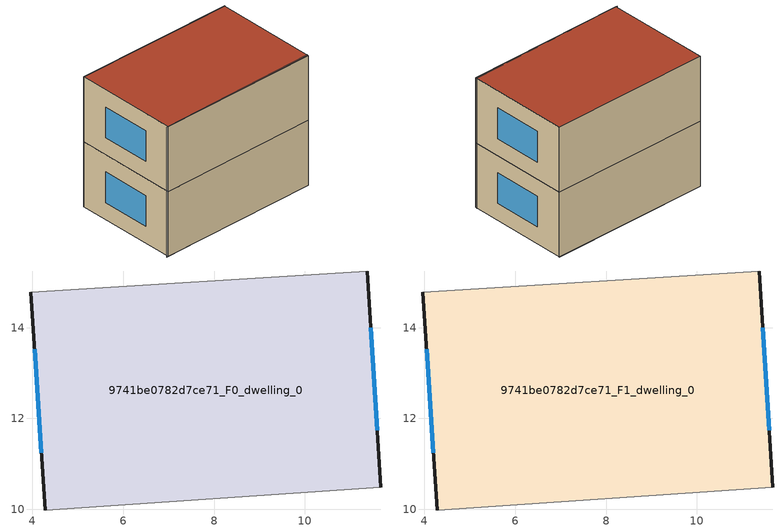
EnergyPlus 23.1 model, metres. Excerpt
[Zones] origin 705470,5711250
9741be0782d7ce71_F0_dwelling_0
 floor ground (EU_floor_Construction): 11.37,15.25 11.67,10.48 4.28,9.98 3.96,14.78 z0
 wall outside (EU_wall_Construction): 11.67,10.48 11.37,15.25 / 3.96,14.78 4.28,9.98 z0:3
 wall adiabatic (EU_wall_Construction): 11.37,15.25 3.96,14.78 / 4.28,9.98 11.67,10.48 z0:3
 window (EU_Window_Construction): 11.59,11.74 11.45,14 / 4.05,13.52 4.19,11.24 z0.79:2.21
9741be0782d7ce71_F1_dwelling_0
 floor to 9741be0782d7ce71_F0_dwelling_0 (EU_floor_Construction): 11.37,15.25 11.67,10.48 4.28,9.98 3.96,14.78 z3
 wall outside (EU_wall_Construction): 11.67,10.48 11.37,15.25 / 3.96,14.78 4.28,9.98 z3:6
 wall adiabatic (EU_wall_Construction): 11.37,15.25 3.96,14.78 / 4.28,9.98 11.67,10.48 z3:6
 window (EU_Window_Construction): 11.59,11.74 11.45,14 / 4.05,13.52 4.19,11.24 z3.79:5.21
 roof outside (EU_roof_Construction): 11.67,10.48 11.37,15.25 3.96,14.78 4.28,9.98 z6
shading: 4.22,9.98 11.67,10.54 / 11.37,15.25 3.96,14.78 z0:6
[Building]
EU S2 Campaign: North Axis=0; Terrain=City; Solar Distribution=FullExterior
[Site:Location]
London: Latitude=51.5; Longitude=-0.5; Time Zone=0; Elevation=25
[SizingPeriod:WeatherFileDays]
AnnualSizingPeriod: Begin Month=1; Begin Day of Month=1; End Month=12; End Day of Month=31; Day of Week for Start Day=Monday; Use Weather File Daylight Saving Period=No; Use Weather File Rain and Snow Indicators=No
[MATERIAL]
EU_InternalMass_Material: Roughness=MediumRough; Thickness=0.1; Conductivity=1; Density=1800; Specific Heat=900; Thermal Absorptance=0.9; Solar Absorptance=0.7; Visible Absorptance=0.7
[MATERIAL:NOMASS] Roughness=MediumRough; Thermal Absorptance=0.9; Solar Absorptance=0.7; Visible Absorptance=0.7
Name | Thermal Resistance
EU_wall_NoMass | 0.555556
EU_roof_NoMass | 0.510204
EU_floor_NoMass | 1.68919
[WINDOWMATERIAL:SIMPLEGLAZINGSYSTEM]
EU_Window_SimpleGlazing: UFactor=3.96; Solar Heat Gain Coefficient=0.85; Visible Transmittance=0.85
[CONSTRUCTION]
EU_wall_Construction: EU_wall_NoMass
EU_roof_Construction: EU_roof_NoMass
EU_floor_Construction: EU_floor_NoMass
EU_Window_Construction: EU_Window_SimpleGlazing
EU_InternalMass_Construction: EU_InternalMass_Material
[ZONE] Type=1; Multiplier=1; Ceiling Height=autocalculate; Floor Area=autocalculate; Part of Total Floor Area=Yes
Name | Volume
9741be0782d7ce71_F0_dwelling_0 | 106.607
9741be0782d7ce71_F1_dwelling_0 | 106.606
[INTERNALMASS] Construction=EU_InternalMass_Construction; Surface Area=35.5353
Name | Zone or ZoneList
9741be0782d7ce71_F0_dwelling_0_EU_InternalMass | 9741be0782d7ce71_F0_dwelling_0
9741be0782d7ce71_F1_dwelling_0_EU_InternalMass | 9741be0782d7ce71_F1_dwelling_0
[OTHEREQUIPMENT] Fuel Type=Electricity; Design Level Calculation Method=Watts/Area; Power per Zone Floor Area=1; Fraction Latent=0; Fraction Radiant=0; Fraction Lost=0; Carbon Dioxide Generation Rate=0; EndUse Subcategory=EU_Step8_InternalGains
Name | Zone or ZoneList or Space or SpaceList | Schedule
EU_Step8_InternalGain_9741be0782d7ce71_F0_dwelling_0_f000 | 9741be0782d7ce71_F0_dwelling_0 | EU_Step8_GainSchedule_9741be0782d7ce71_F0_dwelling_0_f000
EU_Step8_InternalGain_9741be0782d7ce71_F1_dwelling_0_f000 | 9741be0782d7ce71_F1_dwelling_0 | EU_Step8_GainSchedule_9741be0782d7ce71_F1_dwelling_0_f000
[ZONEVENTILATION:DESIGNFLOWRATE] Schedule=EU_AlwaysOn; Design Flow Rate Calculation Method=AirChanges/Hour; Air Changes per Hour=0.48; Ventilation Type=Natural; Fan Pressure Rise=0; Fan Total Efficiency=1; Constant Term Coefficient=1; Temperature Term Coefficient=0; Velocity Term Coefficient=0; Velocity Squared Term Coefficient=0; Minimum Indoor Temperature=-100; Maximum Indoor Temperature=100; Delta Temperature=-100; Minimum Outdoor Temperature=-100; Maximum Outdoor Temperature=100; Maximum Wind Speed=40
Name | Zone or ZoneList or Space or SpaceList
EU_ConstantAir_9741be0782d7ce71_F0_dwelling_0 | 9741be0782d7ce71_F0_dwelling_0
EU_ConstantAir_9741be0782d7ce71_F1_dwelling_0 | 9741be0782d7ce71_F1_dwelling_0
[HVACTEMPLATE:THERMOSTAT] Constant Heating Setpoint=20; Constant Cooling Setpoint=50
EU_HeatOnly_9741be0782d7ce71_F0_dwelling_0; EU_HeatOnly_9741be0782d7ce71_F1_dwelling_0
[HVACTEMPLATE:ZONE:IDEALLOADSAIRSYSTEM] System Availability Schedule=EU_AlwaysOn; Maximum Heating Supply Air Temperature=50; Minimum Cooling Supply Air Temperature=13; Maximum Heating Supply Air Humidity Ratio=0.0156; Minimum Cooling Supply Air Humidity Ratio=0.0077; Heating Limit=NoLimit; Cooling Limit=NoLimit; Heating Availability Schedule=EU_AlwaysOn; Cooling Availability Schedule=EU_CoolingOff; Dehumidification Control Type=ConstantSensibleHeatRatio; Cooling Sensible Heat Ratio=0.7; Dehumidification Setpoint=60; Humidification Control Type=None; Humidification Setpoint=30; Outdoor Air Method=None; Outdoor Air Flow Rate per Person=0.00944; Outdoor Air Flow Rate per Zone Floor Area=0; Outdoor Air Flow Rate per Zone=0; Demand Controlled Ventilation Type=None; Outdoor Air Economizer Type=NoEconomizer; Heat Recovery Type=None; Sensible Heat Recovery Effectiveness=0.7; Latent Heat Recovery Effectiveness=0.65
Name | Template Thermostat
9741be0782d7ce71_F0_dwelling_0 | EU_HeatOnly_9741be0782d7ce71_F0_dwelling_0
9741be0782d7ce71_F1_dwelling_0 | EU_HeatOnly_9741be0782d7ce71_F1_dwelling_0
[SIZING:ZONE] Zone Cooling Design Supply Air Temperature Input Method=SupplyAirTemperature; Zone Cooling Design Supply Air Temperature=13; Zone Heating Design Supply Air Temperature Input Method=SupplyAirTemperature; Zone Heating Design Supply Air Temperature=50; Zone Cooling Design Supply Air Humidity Ratio=0.008; Zone Heating Design Supply Air Humidity Ratio=0.008; Cooling Design Air Flow Method=DesignDay; Cooling Design Air Flow Rate=0; Cooling Minimum Air Flow per Zone Floor Area=0.000762; Cooling Minimum Air Flow=0; Cooling Minimum Air Flow Fraction=0.2; Heating Design Air Flow Method=DesignDay; Heating Design Air Flow Rate=0; Heating Maximum Air Flow per Zone Floor Area=0.002032; Heating Maximum Air Flow=0.141576; Heating Maximum Air Flow Fraction=0.3; Account for Dedicated Outdoor Air System=No; Dedicated Outdoor Air System Control Strategy=NeutralSupplyAir; Dedicated Outdoor Air Low Setpoint Temperature for Design=autosize; Dedicated Outdoor Air High Setpoint Temperature for Design=autosize; Zone Load Sizing Method=Sensible Load Only No Latent Load; Zone Latent Cooling Design Supply Air Humidity Ratio Input Method=HumidityRatioDifference; Zone Cooling Design Supply Air Humidity Ratio Difference=0.005; Zone Latent Heating Design Supply Air Humidity Ratio Input Method=HumidityRatioDifference; Zone Humidification Design Supply Air Humidity Ratio Difference=0.005
9741be0782d7ce71_F0_dwelling_0; 9741be0782d7ce71_F1_dwelling_0
[SCHEDULE:CONSTANT]
Name | Hourly Value
EU_AlwaysOn | 1
EU_CoolingOff | 0
[SCHEDULE:FILE] Column Number=1; Rows to Skip at Top=0; Number of Hours of Data=8760; Column Separator=Comma; Interpolate to Timestep=No; Minutes per Item=60; Adjust Schedule for Daylight Savings=Yes
Name | File
EU_Step8_GainSchedule_9741be0782d7ce71_F0_dwelling_0_f000 | ../../schedules/9741be0782d7ce71/9741be0782d7ce71_F0_dwelling_0_f000_gain.csv
EU_Step8_GainSchedule_9741be0782d7ce71_F1_dwelling_0_f000 | ../../schedules/9741be0782d7ce71/9741be0782d7ce71_F1_dwelling_0_f000_gain.csv
